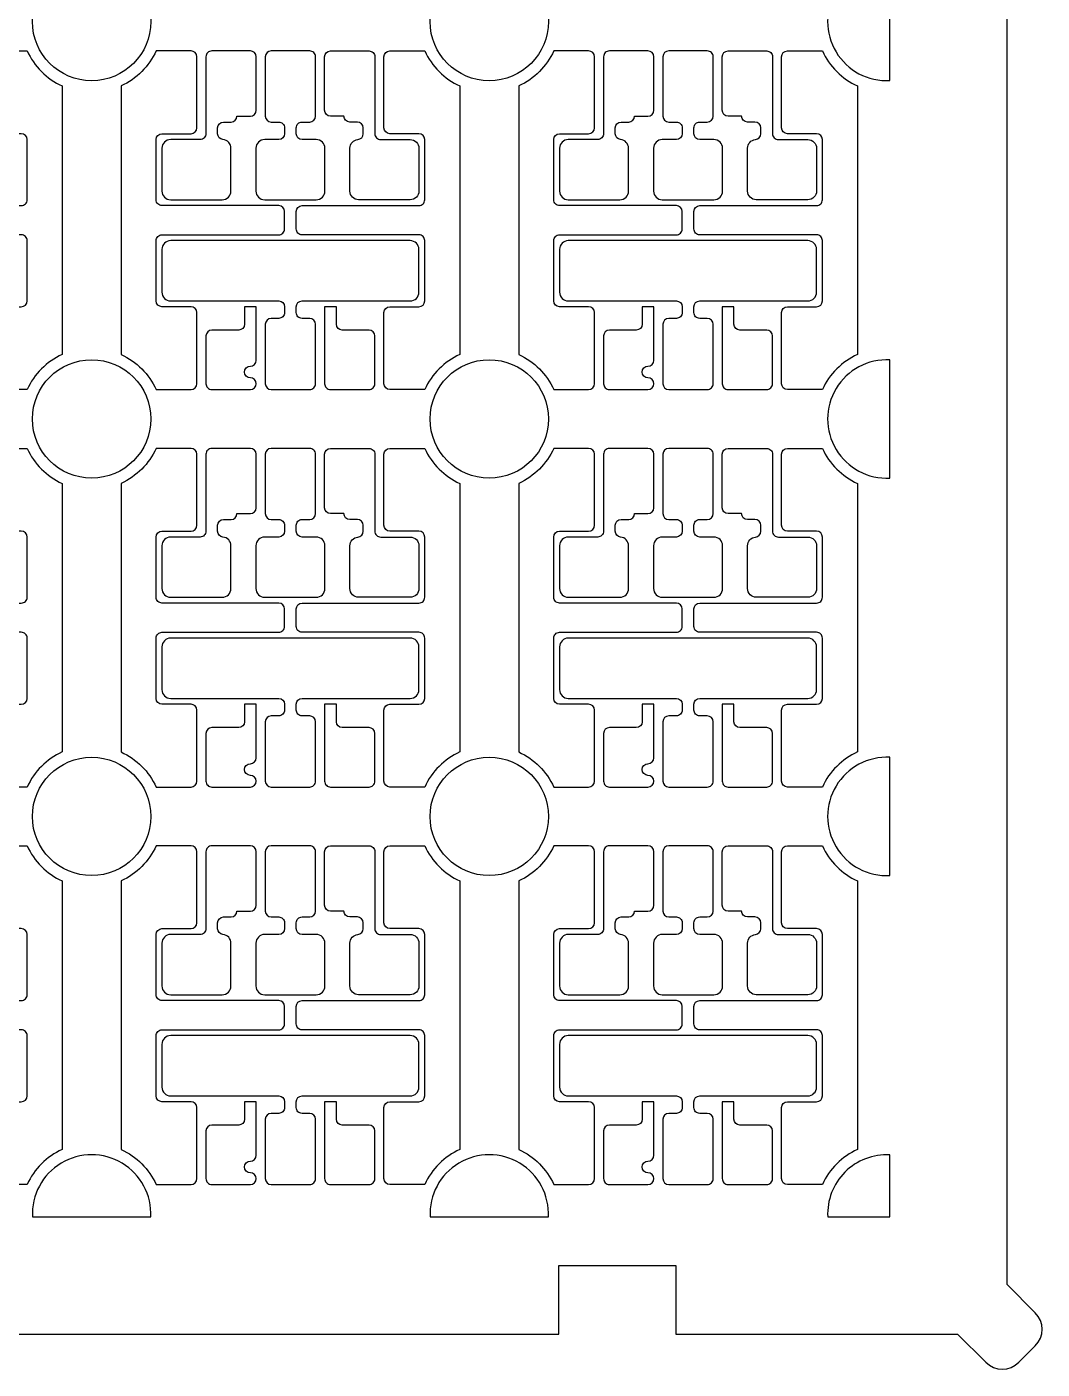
# Model space of a CAD drawing. Header units: inches. Extents: x -192 to 114, y -86 to 120.
# Drawn here: x -5.5 to 81.4, y -81.4 to 33.6 of the extents above; entities that cross this region are included whole.
import ezdxf

# ---------------------------------------------------------------- set-up
doc = ezdxf.new("R2010")
doc.units = ezdxf.units.IN
doc.header["$MEASUREMENT"] = 0
doc.layers.add('feature', color=4, linetype='Continuous')
doc.layers.add('non_feature', color=7, linetype='Continuous')

msp = doc.modelspace()

# ---------------------------------------------------------------- linework, layer by layer
at = {"layer": 'feature', "linetype": 'Continuous', "lineweight": 25}
for points in [[(-9.01, 3.02), (-9.01, 9.10886, -0.414213562), (-8.51, 9.60886), (-6.02, 9.60886, 0.414211674), (-5.52, 10.10885), (-5.51997, 15.26996, 0.41421545), (-6.01997, 15.76997), (-16.01997, 15.76997, -0.414213692), (-16.51997, 16.26997), (-16.51997, 17.77003, -0.414213433), (-16.01997, 18.27003), (-6.01997, 18.27003, 0.414214985), (-5.51997, 18.77004), (-5.52, 23.93115, 0.41421214), (-6.02, 24.43114), (-8.51, 24.43114, -0.414213562), (-9.01, 24.93114), (-9.01, 31.02, -0.414213562), (-8.51, 31.52), (-5.52109, 31.52, 0.180528206), (-2.51999, 28.51891), (-2.51999, 5.52109, 0.180528227), (-5.52109, 2.52), (-8.51, 2.52, -0.414213562)], [(9.01, 3.02), (9.01, 9.10886, 0.414213562), (8.51, 9.60886), (6.02, 9.60886, -0.414211674), (5.52, 10.10885), (5.51997, 15.26996, -0.41421545), (6.01997, 15.76997), (16.01997, 15.76997, 0.414213692), (16.51997, 16.26997), (16.51997, 17.77003, 0.414213433), (16.01997, 18.27003), (6.01997, 18.27003, -0.414214985), (5.51997, 18.77004), (5.52, 23.93115, -0.41421214), (6.02, 24.43114), (8.51, 24.43114, 0.414213562), (9.01, 24.93114), (9.01, 31.02, 0.414213562), (8.51, 31.52), (5.52109, 31.52, -0.180528206), (2.51999, 28.51891), (2.51999, 5.52109, -0.180528227), (5.52109, 2.52), (8.51, 2.52, 0.414213562)], [(13.59, 31.52), (10.29, 31.52, 0.41421372), (9.79, 31.02), (9.79, 24.43114, -0.41421372), (9.29, 23.93114), (6.77, 23.93114, 0.414213562), (6.02, 23.18114), (6.02, 19.52, 0.414213562), (6.77, 18.77), (11.17953, 18.77, 0.414213562), (11.92953, 19.52), (11.92953, 23.18114, 0.388525754), (11.24581, 23.92821, -0.388525754), (10.79, 24.42625), (10.79, 24.93114, -0.414213562), (11.29, 25.43114), (11.94, 25.43114, 0.414213562), (12.44, 25.93114), (13.59, 25.93114, 0.414213562), (14.09, 26.43114), (14.09, 31.02, 0.414213562)], [(19.22477, 23.93114), (18.02, 23.93114, -0.414213562), (17.52, 24.43114), (17.52, 24.93114, -0.414213751), (18.02, 25.43114), (18.67, 25.43114, 0.414213464), (19.17, 25.93114), (19.17, 31.02, 0.414213906), (18.67, 31.52), (15.37, 31.52, 0.414213562), (14.87, 31.02), (14.87, 25.93114, 0.414213562), (15.37, 25.43114), (16.02, 25.43114, -0.414213983), (16.52, 24.93114), (16.52, 24.43114, -0.414213562), (16.02, 23.93114), (14.81523, 23.93114, 0.414213562), (14.06523, 23.18114), (14.06523, 19.52, 0.414213562), (14.81523, 18.77), (19.22477, 18.77, 0.414213562), (19.97477, 19.52), (19.97477, 23.18114, 0.414213562)], [(25.03, 3.02), (25.03, 9.10886, -0.414213562), (25.53, 9.60886), (28.02, 9.60886, 0.414211674), (28.52, 10.10885), (28.52003, 15.26996, 0.41421545), (28.02003, 15.76997), (18.02003, 15.76997, -0.414213692), (17.52003, 16.26997), (17.52003, 17.77003, -0.414213433), (18.02003, 18.27003), (28.02003, 18.27003, 0.414214985), (28.52003, 18.77004), (28.52, 23.93115, 0.41421214), (28.02, 24.43114), (25.53, 24.43114, -0.414213562), (25.03, 24.93114), (25.03, 31.02, -0.414213562), (25.53, 31.52), (28.51891, 31.52, 0.180528206), (31.52001, 28.51891), (31.52001, 5.52109, 0.180528227), (28.51891, 2.52), (25.53, 2.52, -0.414213562)], [(20.45, 31.52), (23.75, 31.52, -0.41421372), (24.25, 31.02), (24.25, 24.43114, 0.41421372), (24.75, 23.93114), (27.27, 23.93114, -0.414213562), (28.02, 23.18114), (28.02, 19.52, -0.414213562), (27.27, 18.77), (22.86047, 18.77, -0.414213562), (22.11047, 19.52), (22.11047, 23.18114, -0.388525754), (22.79419, 23.92821, 0.388525754), (23.25, 24.42625), (23.25, 24.93114, 0.414213562), (22.75, 25.43114), (22.1, 25.43114, -0.414213562), (21.6, 25.93114), (20.45, 25.93114, -0.414213562), (19.95, 26.43114), (19.95, 31.02, -0.414213562)], [(43.05, 3.02), (43.05, 9.10886, 0.414213562), (42.55, 9.60886), (40.06, 9.60886, -0.414211674), (39.56, 10.10885), (39.55997, 15.26996, -0.41421545), (40.05997, 15.76997), (50.05997, 15.76997, 0.414213692), (50.55997, 16.26997), (50.55997, 17.77003, 0.414213433), (50.05997, 18.27003), (40.05997, 18.27003, -0.414214985), (39.55997, 18.77004), (39.56, 23.93115, -0.41421214), (40.06, 24.43114), (42.55, 24.43114, 0.414213562), (43.05, 24.93114), (43.05, 31.02, 0.414213562), (42.55, 31.52), (39.56109, 31.52, -0.180528206), (36.55999, 28.51891), (36.55999, 5.52109, -0.180528227), (39.56109, 2.52), (42.55, 2.52, 0.414213562)], [(47.63, 31.52), (44.33, 31.52, 0.41421372), (43.83, 31.02), (43.83, 24.43114, -0.41421372), (43.33, 23.93114), (40.81, 23.93114, 0.414213562), (40.06, 23.18114), (40.06, 19.52, 0.414213562), (40.81, 18.77), (45.21953, 18.77, 0.414213562), (45.96953, 19.52), (45.96953, 23.18114, 0.388525754), (45.28581, 23.92821, -0.388525754), (44.83, 24.42625), (44.83, 24.93114, -0.414213562), (45.33, 25.43114), (45.98, 25.43114, 0.414213562), (46.48, 25.93114), (47.63, 25.93114, 0.414213562), (48.13, 26.43114), (48.13, 31.02, 0.414213562)], [(53.26477, 23.93114), (52.06, 23.93114, -0.414213562), (51.56, 24.43114), (51.56, 24.93114, -0.414213751), (52.06, 25.43114), (52.71, 25.43114, 0.414213464), (53.21, 25.93114), (53.21, 31.02, 0.414213906), (52.71, 31.52), (49.41, 31.52, 0.414213562), (48.91, 31.02), (48.91, 25.93114, 0.414213562), (49.41, 25.43114), (50.06, 25.43114, -0.414213983), (50.56, 24.93114), (50.56, 24.43114, -0.414213562), (50.06, 23.93114), (48.85523, 23.93114, 0.414213562), (48.10523, 23.18114), (48.10523, 19.52, 0.414213562), (48.85523, 18.77), (53.26477, 18.77, 0.414213562), (54.01477, 19.52), (54.01477, 23.18114, 0.414213562)], [(59.07, 3.02), (59.07, 9.10886, -0.414213562), (59.57, 9.60886), (62.06, 9.60886, 0.414211674), (62.56, 10.10885), (62.56003, 15.26996, 0.41421545), (62.06003, 15.76997), (52.06003, 15.76997, -0.414213692), (51.56003, 16.26997), (51.56003, 17.77003, -0.414213433), (52.06003, 18.27003), (62.06003, 18.27003, 0.414214985), (62.56003, 18.77004), (62.56, 23.93115, 0.41421214), (62.06, 24.43114), (59.57, 24.43114, -0.414213562), (59.07, 24.93114), (59.07, 31.02, -0.414213562), (59.57, 31.52), (62.55891, 31.52, 0.180528206), (65.56001, 28.51891), (65.56001, 5.52109, 0.180528227), (62.55891, 2.52), (59.57, 2.52, -0.414213562)], [(54.49, 31.52), (57.79, 31.52, -0.41421372), (58.29, 31.02), (58.29, 24.43114, 0.41421372), (58.79, 23.93114), (61.31, 23.93114, -0.414213562), (62.06, 23.18114), (62.06, 19.52, -0.414213562), (61.31, 18.77), (56.90047, 18.77, -0.414213562), (56.15047, 19.52), (56.15047, 23.18114, -0.388525754), (56.83419, 23.92821, 0.388525754), (57.29, 24.42625), (57.29, 24.93114, 0.414213562), (56.79, 25.43114), (56.14, 25.43114, -0.414213562), (55.64, 25.93114), (54.49, 25.93114, -0.414213562), (53.99, 26.43114), (53.99, 31.02, -0.414213562)], [(28.02, 10.85886), (28.02, 14.52, 0.414213562), (27.27, 15.27), (6.77, 15.27, 0.414213562), (6.02, 14.52), (6.02, 10.85886, 0.414213562), (6.77, 10.10886), (16.02, 10.10886, -0.414213562), (16.52, 9.60886), (16.52, 9.10886, -0.414213983), (16.02, 8.60886), (15.37, 8.60886, 0.414213562), (14.87, 8.10886), (14.87, 3.02, 0.414213562), (15.37, 2.52), (18.67, 2.52, 0.414213906), (19.17, 3.02), (19.17, 8.10886, 0.414213464), (18.67, 8.60886), (18.02, 8.60886, -0.414213751), (17.52, 9.10886), (17.52, 9.60886, -0.414213562), (18.02, 10.10886), (27.27, 10.10886, 0.414213562)], [(62.06, 10.85886), (62.06, 14.52, 0.414213562), (61.31, 15.27), (40.81, 15.27, 0.414213562), (40.06, 14.52), (40.06, 10.85886, 0.414213562), (40.81, 10.10886), (50.06, 10.10886, -0.414213562), (50.56, 9.60886), (50.56, 9.10886, -0.414213983), (50.06, 8.60886), (49.41, 8.60886, 0.414213562), (48.91, 8.10886), (48.91, 3.02, 0.414213562), (49.41, 2.52), (52.71, 2.52, 0.414213906), (53.21, 3.02), (53.21, 8.10886, 0.414213464), (52.71, 8.60886), (52.06, 8.60886, -0.414213751), (51.56, 9.10886), (51.56, 9.60886, -0.414213562), (52.06, 10.10886), (61.31, 10.10886, 0.414213562)], [(9.79, 7.10886), (9.79, 3.02, 0.414213661), (10.29, 2.52), (13.59, 2.52, 1), (13.59, 3.52, -1), (13.59, 4.52, 0.414213562), (14.09, 5.02), (14.09, 9.60886), (13.09, 9.60886), (13.09, 8.10886, -0.414213562), (12.59, 7.60886), (10.29, 7.60886, 0.414213295)], [(19.95, 9.60886), (19.95, 3.02, 0.414213599), (20.45, 2.52), (23.75, 2.52, 0.414213793), (24.25, 3.02), (24.25, 7.10886, 0.414213295), (23.75, 7.60886), (21.45, 7.60886, -0.414213562), (20.95, 8.10886), (20.95, 9.60886)], [(43.83, 7.10886), (43.83, 3.02, 0.414213661), (44.33, 2.52), (47.63, 2.52, 1), (47.63, 3.52, -1), (47.63, 4.52, 0.414213562), (48.13, 5.02), (48.13, 9.60886), (47.13, 9.60886), (47.13, 8.10886, -0.414213562), (46.63, 7.60886), (44.33, 7.60886, 0.414213295)], [(53.99, 9.60886), (53.99, 3.02, 0.414213599), (54.49, 2.52), (57.79, 2.52, 0.414213793), (58.29, 3.02), (58.29, 7.10886, 0.414213295), (57.79, 7.60886), (55.49, 7.60886, -0.414213562), (54.99, 8.10886), (54.99, 9.60886)], [(-9.01, -31.02), (-9.01, -24.93114, -0.414213562), (-8.51, -24.43114), (-6.02, -24.43114, 0.414211674), (-5.52, -23.93115), (-5.51997, -18.77004, 0.41421545), (-6.01997, -18.27003), (-16.01997, -18.27003, -0.414213692), (-16.51997, -17.77003), (-16.51997, -16.26997, -0.414213433), (-16.01997, -15.76997), (-6.01997, -15.76997, 0.414214985), (-5.51997, -15.26996), (-5.52, -10.10885, 0.41421214), (-6.02, -9.60886), (-8.51, -9.60886, -0.414213562), (-9.01, -9.10886), (-9.01, -3.02, -0.414213562), (-8.51, -2.52), (-5.52109, -2.52, 0.180528206), (-2.51999, -5.52109), (-2.51999, -28.51891, 0.180528227), (-5.52109, -31.52), (-8.51, -31.52, -0.414213562)], [(9.01, -31.02), (9.01, -24.93114, 0.414213562), (8.51, -24.43114), (6.02, -24.43114, -0.414211674), (5.52, -23.93115), (5.51997, -18.77004, -0.41421545), (6.01997, -18.27003), (16.01997, -18.27003, 0.414213692), (16.51997, -17.77003), (16.51997, -16.26997, 0.414213433), (16.01997, -15.76997), (6.01997, -15.76997, -0.414214985), (5.51997, -15.26996), (5.52, -10.10885, -0.41421214), (6.02, -9.60886), (8.51, -9.60886, 0.414213562), (9.01, -9.10886), (9.01, -3.02, 0.414213562), (8.51, -2.52), (5.52109, -2.52, -0.180528206), (2.51999, -5.52109), (2.51999, -28.51891, -0.180528227), (5.52109, -31.52), (8.51, -31.52, 0.414213562)], [(13.59, -2.52), (10.29, -2.52, 0.41421372), (9.79, -3.02), (9.79, -9.60886, -0.41421372), (9.29, -10.10886), (6.77, -10.10886, 0.414213562), (6.02, -10.85886), (6.02, -14.52, 0.414213562), (6.77, -15.27), (11.17953, -15.27, 0.414213562), (11.92953, -14.52), (11.92953, -10.85886, 0.388525754), (11.24581, -10.11179, -0.388525754), (10.79, -9.61375), (10.79, -9.10886, -0.414213562), (11.29, -8.60886), (11.94, -8.60886, 0.414213562), (12.44, -8.10886), (13.59, -8.10886, 0.414213562), (14.09, -7.60886), (14.09, -3.02, 0.414213562)], [(19.22477, -10.10886), (18.02, -10.10886, -0.414213562), (17.52, -9.60886), (17.52, -9.10886, -0.414213751), (18.02, -8.60886), (18.67, -8.60886, 0.414213464), (19.17, -8.10886), (19.17, -3.02, 0.414213906), (18.67, -2.52), (15.37, -2.52, 0.414213562), (14.87, -3.02), (14.87, -8.10886, 0.414213562), (15.37, -8.60886), (16.02, -8.60886, -0.414213983), (16.52, -9.10886), (16.52, -9.60886, -0.414213562), (16.02, -10.10886), (14.81523, -10.10886, 0.414213562), (14.06523, -10.85886), (14.06523, -14.52, 0.414213562), (14.81523, -15.27), (19.22477, -15.27, 0.414213562), (19.97477, -14.52), (19.97477, -10.85886, 0.414213562)], [(25.03, -31.02), (25.03, -24.93114, -0.414213562), (25.53, -24.43114), (28.02, -24.43114, 0.414211674), (28.52, -23.93115), (28.52003, -18.77004, 0.41421545), (28.02003, -18.27003), (18.02003, -18.27003, -0.414213692), (17.52003, -17.77003), (17.52003, -16.26997, -0.414213433), (18.02003, -15.76997), (28.02003, -15.76997, 0.414214985), (28.52003, -15.26996), (28.52, -10.10885, 0.41421214), (28.02, -9.60886), (25.53, -9.60886, -0.414213562), (25.03, -9.10886), (25.03, -3.02, -0.414213562), (25.53, -2.52), (28.51891, -2.52, 0.180528206), (31.52001, -5.52109), (31.52001, -28.51891, 0.180528227), (28.51891, -31.52), (25.53, -31.52, -0.414213562)], [(20.45, -2.52), (23.75, -2.52, -0.41421372), (24.25, -3.02), (24.25, -9.60886, 0.41421372), (24.75, -10.10886), (27.27, -10.10886, -0.414213562), (28.02, -10.85886), (28.02, -14.52, -0.414213562), (27.27, -15.27), (22.86047, -15.27, -0.414213562), (22.11047, -14.52), (22.11047, -10.85886, -0.388525754), (22.79419, -10.11179, 0.388525754), (23.25, -9.61375), (23.25, -9.10886, 0.414213562), (22.75, -8.60886), (22.1, -8.60886, -0.414213562), (21.6, -8.10886), (20.45, -8.10886, -0.414213562), (19.95, -7.60886), (19.95, -3.02, -0.414213562)], [(43.05, -31.02), (43.05, -24.93114, 0.414213562), (42.55, -24.43114), (40.06, -24.43114, -0.414211674), (39.56, -23.93115), (39.55997, -18.77004, -0.41421545), (40.05997, -18.27003), (50.05997, -18.27003, 0.414213692), (50.55997, -17.77003), (50.55997, -16.26997, 0.414213433), (50.05997, -15.76997), (40.05997, -15.76997, -0.414214985), (39.55997, -15.26996), (39.56, -10.10885, -0.41421214), (40.06, -9.60886), (42.55, -9.60886, 0.414213562), (43.05, -9.10886), (43.05, -3.02, 0.414213562), (42.55, -2.52), (39.56109, -2.52, -0.180528206), (36.55999, -5.52109), (36.55999, -28.51891, -0.180528227), (39.56109, -31.52), (42.55, -31.52, 0.414213562)], [(47.63, -2.52), (44.33, -2.52, 0.41421372), (43.83, -3.02), (43.83, -9.60886, -0.41421372), (43.33, -10.10886), (40.81, -10.10886, 0.414213562), (40.06, -10.85886), (40.06, -14.52, 0.414213562), (40.81, -15.27), (45.21953, -15.27, 0.414213562), (45.96953, -14.52), (45.96953, -10.85886, 0.388525754), (45.28581, -10.11179, -0.388525754), (44.83, -9.61375), (44.83, -9.10886, -0.414213562), (45.33, -8.60886), (45.98, -8.60886, 0.414213562), (46.48, -8.10886), (47.63, -8.10886, 0.414213562), (48.13, -7.60886), (48.13, -3.02, 0.414213562)], [(53.26477, -10.10886), (52.06, -10.10886, -0.414213562), (51.56, -9.60886), (51.56, -9.10886, -0.414213751), (52.06, -8.60886), (52.71, -8.60886, 0.414213464), (53.21, -8.10886), (53.21, -3.02, 0.414213906), (52.71, -2.52), (49.41, -2.52, 0.414213562), (48.91, -3.02), (48.91, -8.10886, 0.414213562), (49.41, -8.60886), (50.06, -8.60886, -0.414213983), (50.56, -9.10886), (50.56, -9.60886, -0.414213562), (50.06, -10.10886), (48.85523, -10.10886, 0.414213562), (48.10523, -10.85886), (48.10523, -14.52, 0.414213562), (48.85523, -15.27), (53.26477, -15.27, 0.414213562), (54.01477, -14.52), (54.01477, -10.85886, 0.414213562)], [(59.07, -31.02), (59.07, -24.93114, -0.414213562), (59.57, -24.43114), (62.06, -24.43114, 0.414211674), (62.56, -23.93115), (62.56003, -18.77004, 0.41421545), (62.06003, -18.27003), (52.06003, -18.27003, -0.414213692), (51.56003, -17.77003), (51.56003, -16.26997, -0.414213433), (52.06003, -15.76997), (62.06003, -15.76997, 0.414214985), (62.56003, -15.26996), (62.56, -10.10885, 0.41421214), (62.06, -9.60886), (59.57, -9.60886, -0.414213562), (59.07, -9.10886), (59.07, -3.02, -0.414213562), (59.57, -2.52), (62.55891, -2.52, 0.180528206), (65.56001, -5.52109), (65.56001, -28.51891, 0.180528227), (62.55891, -31.52), (59.57, -31.52, -0.414213562)], [(54.49, -2.52), (57.79, -2.52, -0.41421372), (58.29, -3.02), (58.29, -9.60886, 0.41421372), (58.79, -10.10886), (61.31, -10.10886, -0.414213562), (62.06, -10.85886), (62.06, -14.52, -0.414213562), (61.31, -15.27), (56.90047, -15.27, -0.414213562), (56.15047, -14.52), (56.15047, -10.85886, -0.388525754), (56.83419, -10.11179, 0.388525754), (57.29, -9.61375), (57.29, -9.10886, 0.414213562), (56.79, -8.60886), (56.14, -8.60886, -0.414213562), (55.64, -8.10886), (54.49, -8.10886, -0.414213562), (53.99, -7.60886), (53.99, -3.02, -0.414213562)], [(28.02, -23.18114), (28.02, -19.52, 0.414213562), (27.27, -18.77), (6.77, -18.77, 0.414213562), (6.02, -19.52), (6.02, -23.18114, 0.414213562), (6.77, -23.93114), (16.02, -23.93114, -0.414213562), (16.52, -24.43114), (16.52, -24.93114, -0.414213983), (16.02, -25.43114), (15.37, -25.43114, 0.414213562), (14.87, -25.93114), (14.87, -31.02, 0.414213562), (15.37, -31.52), (18.67, -31.52, 0.414213906), (19.17, -31.02), (19.17, -25.93114, 0.414213464), (18.67, -25.43114), (18.02, -25.43114, -0.414213751), (17.52, -24.93114), (17.52, -24.43114, -0.414213562), (18.02, -23.93114), (27.27, -23.93114, 0.414213562)], [(62.06, -23.18114), (62.06, -19.52, 0.414213562), (61.31, -18.77), (40.81, -18.77, 0.414213562), (40.06, -19.52), (40.06, -23.18114, 0.414213562), (40.81, -23.93114), (50.06, -23.93114, -0.414213562), (50.56, -24.43114), (50.56, -24.93114, -0.414213983), (50.06, -25.43114), (49.41, -25.43114, 0.414213562), (48.91, -25.93114), (48.91, -31.02, 0.414213562), (49.41, -31.52), (52.71, -31.52, 0.414213906), (53.21, -31.02), (53.21, -25.93114, 0.414213464), (52.71, -25.43114), (52.06, -25.43114, -0.414213751), (51.56, -24.93114), (51.56, -24.43114, -0.414213562), (52.06, -23.93114), (61.31, -23.93114, 0.414213562)], [(9.79, -26.93114), (9.79, -31.02, 0.414213661), (10.29, -31.52), (13.59, -31.52, 1), (13.59, -30.52, -1), (13.59, -29.52, 0.414213562), (14.09, -29.02), (14.09, -24.43114), (13.09, -24.43114), (13.09, -25.93114, -0.414213562), (12.59, -26.43114), (10.29, -26.43114, 0.414213295)], [(19.95, -24.43114), (19.95, -31.02, 0.414213599), (20.45, -31.52), (23.75, -31.52, 0.414213793), (24.25, -31.02), (24.25, -26.93114, 0.414213295), (23.75, -26.43114), (21.45, -26.43114, -0.414213562), (20.95, -25.93114), (20.95, -24.43114)], [(43.83, -26.93114), (43.83, -31.02, 0.414213661), (44.33, -31.52), (47.63, -31.52, 1), (47.63, -30.52, -1), (47.63, -29.52, 0.414213562), (48.13, -29.02), (48.13, -24.43114), (47.13, -24.43114), (47.13, -25.93114, -0.414213562), (46.63, -26.43114), (44.33, -26.43114, 0.414213295)], [(53.99, -24.43114), (53.99, -31.02, 0.414213599), (54.49, -31.52), (57.79, -31.52, 0.414213793), (58.29, -31.02), (58.29, -26.93114, 0.414213295), (57.79, -26.43114), (55.49, -26.43114, -0.414213562), (54.99, -25.93114), (54.99, -24.43114)], [(-9.01, -65.06), (-9.01, -58.97114, -0.414213562), (-8.51, -58.47114), (-6.02, -58.47114, 0.414211674), (-5.52, -57.97115), (-5.51997, -52.81004, 0.41421545), (-6.01997, -52.31003), (-16.01997, -52.31003, -0.414213692), (-16.51997, -51.81003), (-16.51997, -50.30997, -0.414213433), (-16.01997, -49.80997), (-6.01997, -49.80997, 0.414214985), (-5.51997, -49.30996), (-5.52, -44.14885, 0.41421214), (-6.02, -43.64886), (-8.51, -43.64886, -0.414213562), (-9.01, -43.14886), (-9.01, -37.06, -0.414213562), (-8.51, -36.56), (-5.52109, -36.56, 0.180528206), (-2.51999, -39.56109), (-2.51999, -62.55891, 0.180528227), (-5.52109, -65.56), (-8.51, -65.56, -0.414213562)], [(9.01, -65.06), (9.01, -58.97114, 0.414213562), (8.51, -58.47114), (6.02, -58.47114, -0.414211674), (5.52, -57.97115), (5.51997, -52.81004, -0.41421545), (6.01997, -52.31003), (16.01997, -52.31003, 0.414213692), (16.51997, -51.81003), (16.51997, -50.30997, 0.414213433), (16.01997, -49.80997), (6.01997, -49.80997, -0.414214985), (5.51997, -49.30996), (5.52, -44.14885, -0.41421214), (6.02, -43.64886), (8.51, -43.64886, 0.414213562), (9.01, -43.14886), (9.01, -37.06, 0.414213562), (8.51, -36.56), (5.52109, -36.56, -0.180528206), (2.51999, -39.56109), (2.51999, -62.55891, -0.180528227), (5.52109, -65.56), (8.51, -65.56, 0.414213562)], [(13.59, -36.56), (10.29, -36.56, 0.41421372), (9.79, -37.06), (9.79, -43.64886, -0.41421372), (9.29, -44.14886), (6.77, -44.14886, 0.414213562), (6.02, -44.89886), (6.02, -48.56, 0.414213562), (6.77, -49.31), (11.17953, -49.31, 0.414213562), (11.92953, -48.56), (11.92953, -44.89886, 0.388525754), (11.24581, -44.15179, -0.388525754), (10.79, -43.65375), (10.79, -43.14886, -0.414213562), (11.29, -42.64886), (11.94, -42.64886, 0.414213562), (12.44, -42.14886), (13.59, -42.14886, 0.414213562), (14.09, -41.64886), (14.09, -37.06, 0.414213562)], [(19.22477, -44.14886), (18.02, -44.14886, -0.414213562), (17.52, -43.64886), (17.52, -43.14886, -0.414213751), (18.02, -42.64886), (18.67, -42.64886, 0.414213464), (19.17, -42.14886), (19.17, -37.06, 0.414213906), (18.67, -36.56), (15.37, -36.56, 0.414213562), (14.87, -37.06), (14.87, -42.14886, 0.414213562), (15.37, -42.64886), (16.02, -42.64886, -0.414213983), (16.52, -43.14886), (16.52, -43.64886, -0.414213562), (16.02, -44.14886), (14.81523, -44.14886, 0.414213562), (14.06523, -44.89886), (14.06523, -48.56, 0.414213562), (14.81523, -49.31), (19.22477, -49.31, 0.414213562), (19.97477, -48.56), (19.97477, -44.89886, 0.414213562)], [(25.03, -65.06), (25.03, -58.97114, -0.414213562), (25.53, -58.47114), (28.02, -58.47114, 0.414211674), (28.52, -57.97115), (28.52003, -52.81004, 0.41421545), (28.02003, -52.31003), (18.02003, -52.31003, -0.414213692), (17.52003, -51.81003), (17.52003, -50.30997, -0.414213433), (18.02003, -49.80997), (28.02003, -49.80997, 0.414214985), (28.52003, -49.30996), (28.52, -44.14885, 0.41421214), (28.02, -43.64886), (25.53, -43.64886, -0.414213562), (25.03, -43.14886), (25.03, -37.06, -0.414213562), (25.53, -36.56), (28.51891, -36.56, 0.180528206), (31.52001, -39.56109), (31.52001, -62.55891, 0.180528227), (28.51891, -65.56), (25.53, -65.56, -0.414213562)], [(20.45, -36.56), (23.75, -36.56, -0.41421372), (24.25, -37.06), (24.25, -43.64886, 0.41421372), (24.75, -44.14886), (27.27, -44.14886, -0.414213562), (28.02, -44.89886), (28.02, -48.56, -0.414213562), (27.27, -49.31), (22.86047, -49.31, -0.414213562), (22.11047, -48.56), (22.11047, -44.89886, -0.388525754), (22.79419, -44.15179, 0.388525754), (23.25, -43.65375), (23.25, -43.14886, 0.414213562), (22.75, -42.64886), (22.1, -42.64886, -0.414213562), (21.6, -42.14886), (20.45, -42.14886, -0.414213562), (19.95, -41.64886), (19.95, -37.06, -0.414213562)], [(43.05, -65.06), (43.05, -58.97114, 0.414213562), (42.55, -58.47114), (40.06, -58.47114, -0.414211674), (39.56, -57.97115), (39.55997, -52.81004, -0.41421545), (40.05997, -52.31003), (50.05997, -52.31003, 0.414213692), (50.55997, -51.81003), (50.55997, -50.30997, 0.414213433), (50.05997, -49.80997), (40.05997, -49.80997, -0.414214985), (39.55997, -49.30996), (39.56, -44.14885, -0.41421214), (40.06, -43.64886), (42.55, -43.64886, 0.414213562), (43.05, -43.14886), (43.05, -37.06, 0.414213562), (42.55, -36.56), (39.56109, -36.56, -0.180528206), (36.55999, -39.56109), (36.55999, -62.55891, -0.180528227), (39.56109, -65.56), (42.55, -65.56, 0.414213562)], [(47.63, -36.56), (44.33, -36.56, 0.41421372), (43.83, -37.06), (43.83, -43.64886, -0.41421372), (43.33, -44.14886), (40.81, -44.14886, 0.414213562), (40.06, -44.89886), (40.06, -48.56, 0.414213562), (40.81, -49.31), (45.21953, -49.31, 0.414213562), (45.96953, -48.56), (45.96953, -44.89886, 0.388525754), (45.28581, -44.15179, -0.388525754), (44.83, -43.65375), (44.83, -43.14886, -0.414213562), (45.33, -42.64886), (45.98, -42.64886, 0.414213562), (46.48, -42.14886), (47.63, -42.14886, 0.414213562), (48.13, -41.64886), (48.13, -37.06, 0.414213562)], [(53.26477, -44.14886), (52.06, -44.14886, -0.414213562), (51.56, -43.64886), (51.56, -43.14886, -0.414213751), (52.06, -42.64886), (52.71, -42.64886, 0.414213464), (53.21, -42.14886), (53.21, -37.06, 0.414213906), (52.71, -36.56), (49.41, -36.56, 0.414213562), (48.91, -37.06), (48.91, -42.14886, 0.414213562), (49.41, -42.64886), (50.06, -42.64886, -0.414213983), (50.56, -43.14886), (50.56, -43.64886, -0.414213562), (50.06, -44.14886), (48.85523, -44.14886, 0.414213562), (48.10523, -44.89886), (48.10523, -48.56, 0.414213562), (48.85523, -49.31), (53.26477, -49.31, 0.414213562), (54.01477, -48.56), (54.01477, -44.89886, 0.414213562)], [(59.07, -65.06), (59.07, -58.97114, -0.414213562), (59.57, -58.47114), (62.06, -58.47114, 0.414211674), (62.56, -57.97115), (62.56003, -52.81004, 0.41421545), (62.06003, -52.31003), (52.06003, -52.31003, -0.414213692), (51.56003, -51.81003), (51.56003, -50.30997, -0.414213433), (52.06003, -49.80997), (62.06003, -49.80997, 0.414214985), (62.56003, -49.30996), (62.56, -44.14885, 0.41421214), (62.06, -43.64886), (59.57, -43.64886, -0.414213562), (59.07, -43.14886), (59.07, -37.06, -0.414213562), (59.57, -36.56), (62.55891, -36.56, 0.180528206), (65.56001, -39.56109), (65.56001, -62.55891, 0.180528227), (62.55891, -65.56), (59.57, -65.56, -0.414213562)], [(54.49, -36.56), (57.79, -36.56, -0.41421372), (58.29, -37.06), (58.29, -43.64886, 0.41421372), (58.79, -44.14886), (61.31, -44.14886, -0.414213562), (62.06, -44.89886), (62.06, -48.56, -0.414213562), (61.31, -49.31), (56.90047, -49.31, -0.414213562), (56.15047, -48.56), (56.15047, -44.89886, -0.388525754), (56.83419, -44.15179, 0.388525754), (57.29, -43.65375), (57.29, -43.14886, 0.414213562), (56.79, -42.64886), (56.14, -42.64886, -0.414213562), (55.64, -42.14886), (54.49, -42.14886, -0.414213562), (53.99, -41.64886), (53.99, -37.06, -0.414213562)], [(28.02, -57.22114), (28.02, -53.56, 0.414213562), (27.27, -52.81), (6.77, -52.81, 0.414213562), (6.02, -53.56), (6.02, -57.22114, 0.414213562), (6.77, -57.97114), (16.02, -57.97114, -0.414213562), (16.52, -58.47114), (16.52, -58.97114, -0.414213983), (16.02, -59.47114), (15.37, -59.47114, 0.414213562), (14.87, -59.97114), (14.87, -65.06, 0.414213562), (15.37, -65.56), (18.67, -65.56, 0.414213906), (19.17, -65.06), (19.17, -59.97114, 0.414213464), (18.67, -59.47114), (18.02, -59.47114, -0.414213751), (17.52, -58.97114), (17.52, -58.47114, -0.414213562), (18.02, -57.97114), (27.27, -57.97114, 0.414213562)], [(62.06, -57.22114), (62.06, -53.56, 0.414213562), (61.31, -52.81), (40.81, -52.81, 0.414213562), (40.06, -53.56), (40.06, -57.22114, 0.414213562), (40.81, -57.97114), (50.06, -57.97114, -0.414213562), (50.56, -58.47114), (50.56, -58.97114, -0.414213983), (50.06, -59.47114), (49.41, -59.47114, 0.414213562), (48.91, -59.97114), (48.91, -65.06, 0.414213562), (49.41, -65.56), (52.71, -65.56, 0.414213906), (53.21, -65.06), (53.21, -59.97114, 0.414213464), (52.71, -59.47114), (52.06, -59.47114, -0.414213751), (51.56, -58.97114), (51.56, -58.47114, -0.414213562), (52.06, -57.97114), (61.31, -57.97114, 0.414213562)], [(9.79, -60.97114), (9.79, -65.06, 0.414213661), (10.29, -65.56), (13.59, -65.56, 1), (13.59, -64.56, -1), (13.59, -63.56, 0.414213562), (14.09, -63.06), (14.09, -58.47114), (13.09, -58.47114), (13.09, -59.97114, -0.414213562), (12.59, -60.47114), (10.29, -60.47114, 0.414213295)], [(19.95, -58.47114), (19.95, -65.06, 0.414213599), (20.45, -65.56), (23.75, -65.56, 0.414213793), (24.25, -65.06), (24.25, -60.97114, 0.414213295), (23.75, -60.47114), (21.45, -60.47114, -0.414213562), (20.95, -59.97114), (20.95, -58.47114)], [(43.83, -60.97114), (43.83, -65.06, 0.414213661), (44.33, -65.56), (47.63, -65.56, 1), (47.63, -64.56, -1), (47.63, -63.56, 0.414213562), (48.13, -63.06), (48.13, -58.47114), (47.13, -58.47114), (47.13, -59.97114, -0.414213562), (46.63, -60.47114), (44.33, -60.47114, 0.414213295)], [(53.99, -58.47114), (53.99, -65.06, 0.414213599), (54.49, -65.56), (57.79, -65.56, 0.414213793), (58.29, -65.06), (58.29, -60.97114, 0.414213295), (57.79, -60.47114), (55.49, -60.47114, -0.414213562), (54.99, -59.97114), (54.99, -58.47114)]]:
    msp.add_lwpolyline(points, format="xyb", close=True, dxfattribs=at)
at = {"layer": 'non_feature', "linetype": 'Continuous', "lineweight": 25}
msp.add_lwpolyline([(-51, -78.375), (40, -78.375), (40, -72.5), (50, -72.5), (50, -78.375), (74.13236, -78.375), (76.54431, -80.78695, 0.414213562), (79.37274, -80.78695), (80.78695, -79.37274, 0.414213562), (80.78695, -76.54431), (78.375, -74.13236), (78.375, 40)], format="xyb", dxfattribs=at)
for points in [[(68.33, 28.97716), (68.33, 39.10284, 1.050597867)], [(68.33, -5.06284), (68.33, 5.06284, 1.050597867)], [(68.33, -39.10284), (68.33, -28.97716, 1.050597867)], [(-5.06284, -68.33), (5.06284, -68.33, 1.050597867)], [(28.97716, -68.33), (39.10284, -68.33, 1.050597867)], [(63.01716, -68.33), (68.33, -68.33), (68.33, -63.01716, 0.44342027)]]:
    msp.add_lwpolyline(points, format="xyb", close=True, dxfattribs=at)
for centre in [(0, 34.04), (34.04, 34.04), (0, 0), (34.04, 0), (0, -34.04), (34.04, -34.04)]:
    msp.add_circle(centre, 5.069, dxfattribs=at)

doc.saveas('drawing.dxf')
